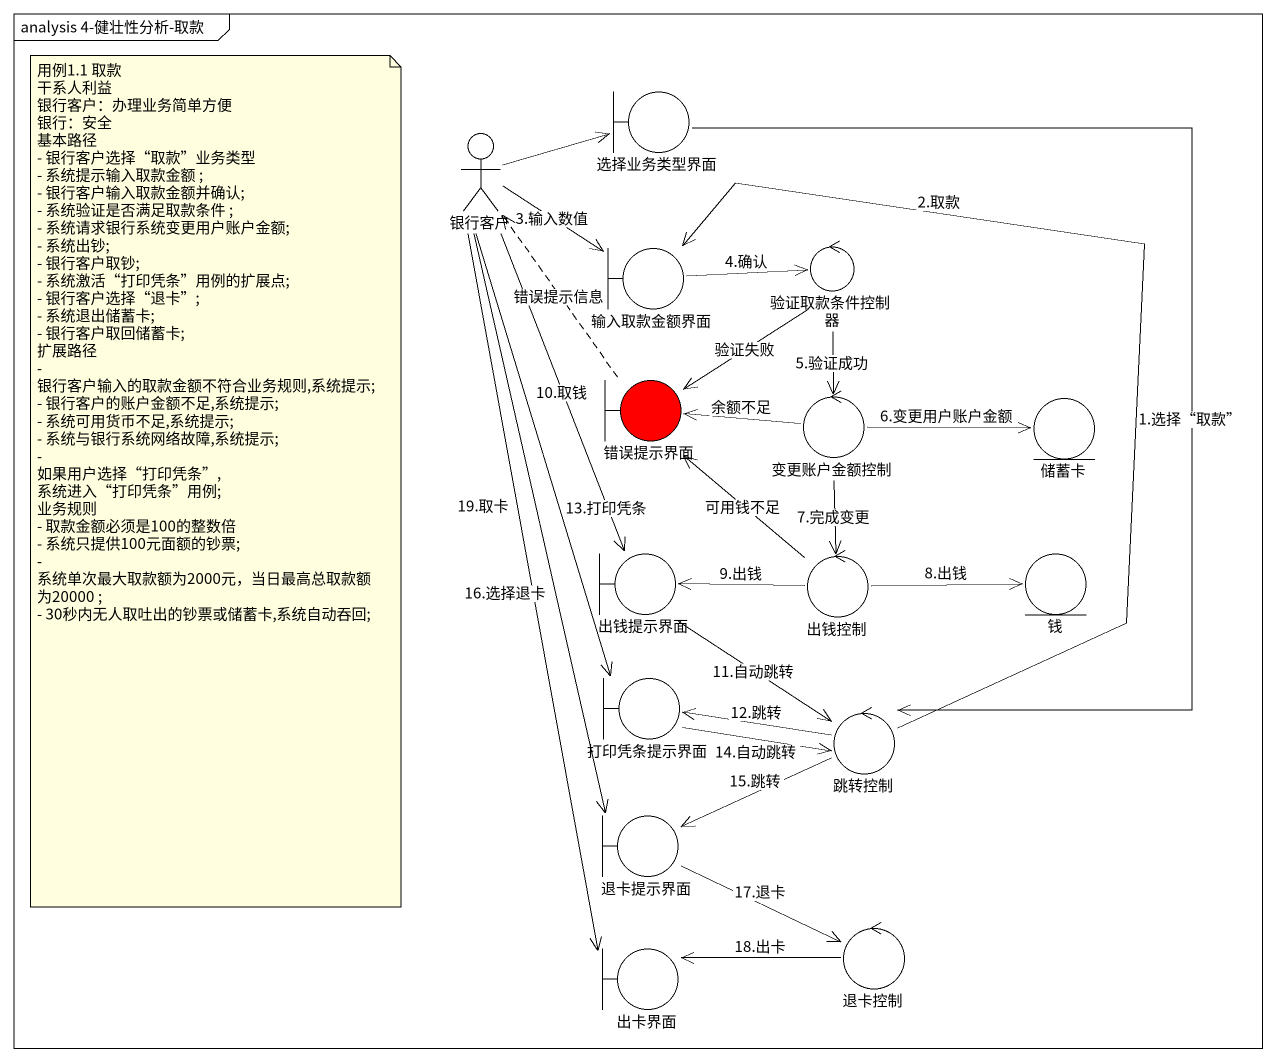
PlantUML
@startuml
mainframe analysis 4-健壮性分析-取款
boundary 选择业务类型界面
actor 银行客户
boundary 输入取款金额界面
control 验证取款条件控制器
boundary 错误提示界面 #FF0000
control 变更账户金额控制
entity 储蓄卡
boundary 出钱提示界面
control 出钱控制
entity 钱
boundary 打印凭条提示界面
control 跳转控制
boundary 退卡提示界面
control 退卡控制
boundary 出卡界面
选择业务类型界面 --> 跳转控制 : 1.选择“取款”
银行客户 -right-> 选择业务类型界面
银行客户 -right-> 输入取款金额界面 : 3.输入数值
银行客户 --> 出钱提示界面 : 10.取钱
银行客户 --> 打印凭条提示界面 : 13.打印凭条
银行客户 --> 退卡提示界面 : 16.选择退卡
银行客户 --> 出卡界面 : 19.取卡
输入取款金额界面 -right-> 验证取款条件控制器 : 4.确认
验证取款条件控制器 --> 错误提示界面 : 验证失败
验证取款条件控制器 --> 变更账户金额控制 : 5.验证成功
错误提示界面 .up.> 银行客户 : 错误提示信息
变更账户金额控制 -left-> 错误提示界面 : 余额不足
变更账户金额控制 -right-> 储蓄卡 : 6.变更用户账户金额
变更账户金额控制 --> 出钱控制 : 7.完成变更
出钱提示界面 --> 跳转控制 : 11.自动跳转
出钱控制 -up-> 错误提示界面 : 可用钱不足
出钱控制 -left-> 出钱提示界面 : 9.出钱
出钱控制 -right-> 钱 : 8.出钱
打印凭条提示界面 -right-> 跳转控制 : 14.自动跳转
跳转控制 -up-> 输入取款金额界面 : 2.取款
跳转控制 -left-> 打印凭条提示界面 : 12.跳转
跳转控制 -left-> 退卡提示界面 : 15.跳转
退卡提示界面 -right-> 退卡控制 : 17.退卡
退卡控制 -left-> 出卡界面 : 18.出卡
note as N1
  用例1.1 取款
  干系人利益
  银行客户：办理业务简单方便
  银行：安全
  基本路径
  - 银行客户选择“取款”业务类型
  - 系统提示输入取款金额 ;
  - 银行客户输入取款金额并确认;
  - 系统验证是否满足取款条件 ;
  - 系统请求银行系统变更用户账户金额;
  - 系统出钞;
  - 银行客户取钞;
  - 系统激活“打印凭条”用例的扩展点;
  - 银行客户选择“退卡”;
  - 系统退出储蓄卡;
  - 银行客户取回储蓄卡;
  扩展路径
  - 银行客户输入的取款金额不符合业务规则,系统提示;
  - 银行客户的账户金额不足,系统提示;
  - 系统可用货币不足,系统提示;
  - 系统与银行系统网络故障,系统提示;
  - 如果用户选择“打印凭条”,系统进入“打印凭条”用例;
  业务规则
  - 取款金额必须是100的整数倍
  - 系统只提供100元面额的钞票;
  - 系统单次最大取款额为2000元，当日最高总取款额为20000 ;
  - 30秒内无人取吐出的钞票或储蓄卡,系统自动吞回;
end note
@enduml
